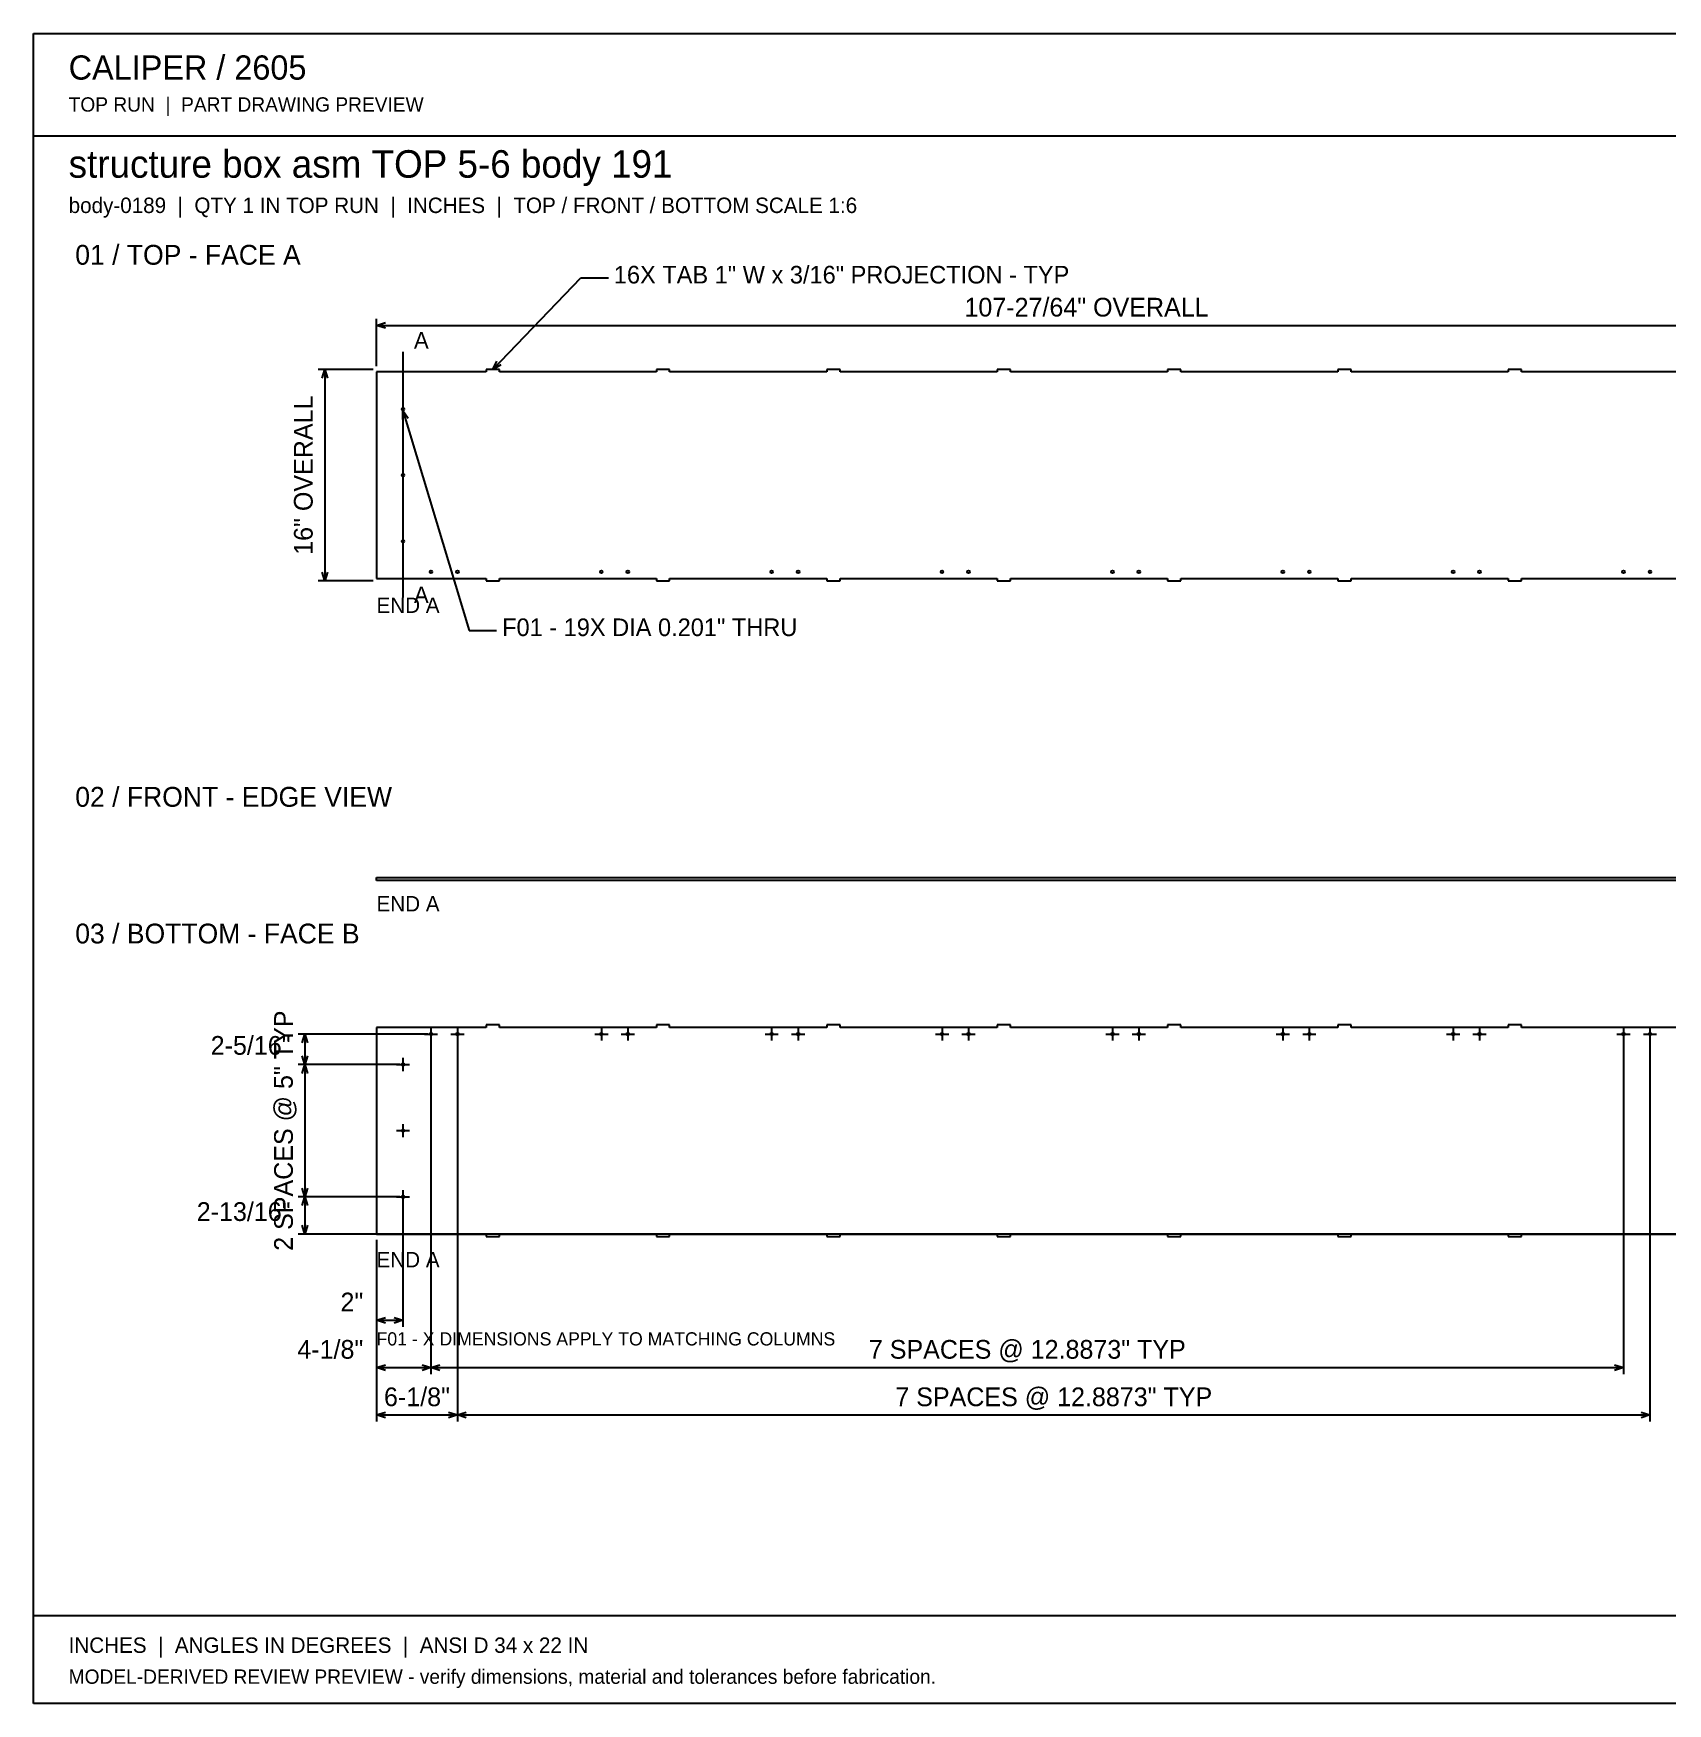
# Model space of a CAD drawing. Header units: inches. Extents: x 3 to 201, y 3 to 129.
# Drawn here: x 2.8 to 126.5, y 2.8 to 129.2 of the extents above; entities that cross this region are included whole.
import ezdxf
from ezdxf.enums import TextEntityAlignment as Align

# ---------------------------------------------------------------- set-up
doc = ezdxf.new("R2010")
doc.units = ezdxf.units.IN
doc.header["$MEASUREMENT"] = 0

msp = doc.modelspace()

# ---------------------------------------------------------------- linework, layer by layer
at = {"layer": 'ANNOTATION'}
for p, q in [((37.58, 103.75), (44.24, 110.67)), ((44.24, 110.67), (46.33, 110.67)), ((28.79, 104), (28.79, 107.58)), ((28.79, 107.08), (29.46, 107.29)), ((28.79, 107.08), (136.21, 107.08)), ((29.46, 106.88), (28.79, 107.08)), ((30.79, 105.08), (30.79, 86.5)), ((28.54, 103.75), (24.37, 103.75)), ((24.67, 103.08), (24.87, 103.75)), ((24.87, 103.75), (24.87, 87.75)), ((24.87, 103.75), (25.08, 103.08)), ((37.58, 103.75), (37.89, 104.37)), ((38.19, 104.09), (37.58, 103.75)), ((30.78, 99.95), (30.79, 100.65)), ((30.79, 100.65), (35.79, 84)), ((30.79, 100.65), (31.18, 100.07)), ((28.54, 87.75), (24.37, 87.75)), ((24.87, 87.75), (24.67, 88.42)), ((25.08, 88.42), (24.87, 87.75)), ((35.79, 84), (37.87, 84)), ((32.66, 53.48), (22.87, 53.48)), ((23.17, 52.81), (23.37, 53.48)), ((23.37, 53.48), (23.37, 51.17)), ((23.37, 53.48), (23.58, 52.81)), ((32.41, 53.48), (33.41, 53.48)), ((32.91, 53.98), (32.91, 52.98)), ((32.91, 53.23), (32.91, 27.75)), ((32.91, 53.23), (32.91, 27.75)), ((34.41, 53.48), (35.41, 53.48)), ((34.91, 53.98), (34.91, 52.98)), ((34.91, 53.23), (34.91, 24.17)), ((34.91, 53.23), (34.91, 24.17)), ((45.3, 53.48), (46.3, 53.48)), ((45.8, 53.98), (45.8, 52.98)), ((47.3, 53.48), (48.3, 53.48)), ((47.8, 53.98), (47.8, 52.98)), ((58.18, 53.48), (59.18, 53.48)), ((58.68, 53.98), (58.68, 52.98)), ((60.18, 53.48), (61.18, 53.48)), ((60.68, 53.98), (60.68, 52.98)), ((71.07, 53.48), (72.07, 53.48)), ((71.57, 53.98), (71.57, 52.98)), ((73.07, 53.48), (74.07, 53.48)), ((73.57, 53.98), (73.57, 52.98)), ((83.96, 53.48), (84.96, 53.48)), ((84.46, 53.98), (84.46, 52.98)), ((85.96, 53.48), (86.96, 53.48)), ((86.46, 53.98), (86.46, 52.98)), ((96.85, 53.48), (97.85, 53.48)), ((97.35, 53.98), (97.35, 52.98)), ((98.85, 53.48), (99.85, 53.48)), ((99.35, 53.98), (99.35, 52.98)), ((109.73, 53.48), (110.73, 53.48)), ((110.23, 53.98), (110.23, 52.98)), ((111.73, 53.48), (112.73, 53.48)), ((112.23, 53.98), (112.23, 52.98)), ((122.62, 53.48), (123.62, 53.48)), ((123.12, 53.98), (123.12, 52.98)), ((123.12, 53.23), (123.12, 27.75)), ((124.62, 53.48), (125.62, 53.48)), ((125.12, 53.98), (125.12, 52.98)), ((125.12, 53.23), (125.12, 24.17)), ((23.37, 51.17), (23.17, 51.83)), ((23.58, 51.83), (23.37, 51.17)), ((30.54, 51.17), (22.87, 51.17)), ((30.54, 51.17), (22.87, 51.17)), ((23.17, 50.5), (23.37, 51.17)), ((23.37, 51.17), (23.37, 41.17)), ((23.37, 51.17), (23.58, 50.5)), ((30.29, 51.17), (31.29, 51.17)), ((30.79, 51.67), (30.79, 50.67)), ((30.29, 46.17), (31.29, 46.17)), ((30.79, 46.67), (30.79, 45.67)), ((23.37, 41.17), (23.17, 41.83)), ((23.58, 41.83), (23.37, 41.17)), ((30.54, 41.17), (22.87, 41.17)), ((30.54, 41.17), (22.87, 41.17)), ((23.17, 40.5), (23.37, 41.17)), ((23.37, 41.17), (23.37, 38.35)), ((23.37, 41.17), (23.58, 40.5)), ((30.29, 41.17), (31.29, 41.17)), ((30.79, 41.67), (30.79, 40.67)), ((30.79, 40.92), (30.79, 31.33)), ((131.96, 38.35), (22.87, 38.35)), ((23.37, 38.35), (23.17, 39.02)), ((23.58, 39.02), (23.37, 38.35)), ((28.79, 37.92), (28.79, 31.33)), ((28.79, 37.92), (28.79, 27.75)), ((28.79, 37.92), (28.79, 24.17)), ((28.79, 31.83), (29.46, 32.04)), ((28.79, 31.83), (30.79, 31.83)), ((29.46, 31.62), (28.79, 31.83)), ((30.12, 32.04), (30.79, 31.83)), ((30.79, 31.83), (30.12, 31.62)), ((28.79, 28.25), (29.46, 28.46)), ((28.79, 28.25), (32.91, 28.25)), ((29.46, 28.04), (28.79, 28.25)), ((32.24, 28.46), (32.91, 28.25)), ((32.91, 28.25), (32.24, 28.04)), ((32.91, 28.25), (33.58, 28.46)), ((32.91, 28.25), (123.12, 28.25)), ((33.58, 28.04), (32.91, 28.25)), ((122.45, 28.46), (123.12, 28.25)), ((123.12, 28.25), (122.45, 28.04)), ((28.79, 24.67), (29.46, 24.87)), ((28.79, 24.67), (34.91, 24.67)), ((29.46, 24.46), (28.79, 24.67)), ((34.24, 24.87), (34.91, 24.67)), ((34.91, 24.67), (34.24, 24.46)), ((34.91, 24.67), (35.58, 24.87)), ((34.91, 24.67), (125.12, 24.67)), ((35.58, 24.46), (34.91, 24.67)), ((124.45, 24.87), (125.12, 24.67)), ((125.12, 24.67), (124.45, 24.46))]:
    msp.add_line(p, q, dxfattribs=at)
at = {"layer": 'OUTLINE'}
for p, q in [((2.83, 129.17), (201.17, 129.17)), ((2.83, 2.83), (2.83, 129.17)), ((2.83, 121.42), (201.17, 121.42)), ((38.08, 103.75), (37.08, 103.75)), ((37.08, 103.75), (37.08, 103.56)), ((38.08, 103.56), (38.08, 103.75)), ((50.96, 103.75), (49.96, 103.75)), ((49.96, 103.75), (49.96, 103.56)), ((50.96, 103.56), (50.96, 103.75)), ((63.85, 103.75), (62.85, 103.75)), ((62.85, 103.75), (62.85, 103.56)), ((63.85, 103.56), (63.85, 103.75)), ((76.74, 103.75), (75.74, 103.75)), ((75.74, 103.75), (75.74, 103.56)), ((76.74, 103.56), (76.74, 103.75)), ((89.63, 103.75), (88.63, 103.75)), ((88.63, 103.75), (88.63, 103.56)), ((89.63, 103.56), (89.63, 103.75)), ((102.51, 103.75), (101.51, 103.75)), ((101.51, 103.75), (101.51, 103.56)), ((102.51, 103.56), (102.51, 103.75)), ((115.4, 103.75), (114.4, 103.75)), ((114.4, 103.75), (114.4, 103.56)), ((115.4, 103.56), (115.4, 103.75)), ((37.08, 103.56), (28.79, 103.56)), ((28.79, 103.56), (28.79, 87.94)), ((49.96, 103.56), (38.08, 103.56)), ((62.85, 103.56), (50.96, 103.56)), ((75.74, 103.56), (63.85, 103.56)), ((88.63, 103.56), (76.74, 103.56)), ((101.51, 103.56), (89.63, 103.56)), ((114.4, 103.56), (102.51, 103.56)), ((127.29, 103.56), (115.4, 103.56)), ((28.79, 87.94), (37.08, 87.94)), ((37.08, 87.94), (37.08, 87.75)), ((37.08, 87.75), (38.08, 87.75)), ((38.08, 87.75), (38.08, 87.94)), ((38.08, 87.94), (49.96, 87.94)), ((49.96, 87.94), (49.96, 87.75)), ((49.96, 87.75), (50.96, 87.75)), ((50.96, 87.75), (50.96, 87.94)), ((50.96, 87.94), (62.85, 87.94)), ((62.85, 87.94), (62.85, 87.75)), ((62.85, 87.75), (63.85, 87.75)), ((63.85, 87.75), (63.85, 87.94)), ((63.85, 87.94), (75.74, 87.94)), ((75.74, 87.94), (75.74, 87.75)), ((75.74, 87.75), (76.74, 87.75)), ((76.74, 87.75), (76.74, 87.94)), ((76.74, 87.94), (88.63, 87.94)), ((88.63, 87.94), (88.63, 87.75)), ((88.63, 87.75), (89.63, 87.75)), ((89.63, 87.75), (89.63, 87.94)), ((89.63, 87.94), (101.51, 87.94)), ((101.51, 87.94), (101.51, 87.75)), ((101.51, 87.75), (102.51, 87.75)), ((102.51, 87.75), (102.51, 87.94)), ((102.51, 87.94), (114.4, 87.94)), ((114.4, 87.94), (114.4, 87.75)), ((114.4, 87.75), (115.4, 87.75)), ((115.4, 87.75), (115.4, 87.94)), ((115.4, 87.94), (127.29, 87.94)), ((28.79, 65.33), (136.14, 65.33)), ((28.79, 65.08), (28.79, 65.33)), ((136.21, 65.08), (28.79, 65.08)), ((37.08, 53.98), (28.79, 53.98)), ((28.79, 53.98), (28.79, 38.35)), ((38.08, 54.17), (37.08, 54.17)), ((37.08, 54.17), (37.08, 53.98)), ((38.08, 53.98), (38.08, 54.17)), ((49.96, 53.98), (38.08, 53.98)), ((50.96, 54.17), (49.96, 54.17)), ((49.96, 54.17), (49.96, 53.98)), ((50.96, 53.98), (50.96, 54.17)), ((62.85, 53.98), (50.96, 53.98)), ((63.85, 54.17), (62.85, 54.17)), ((62.85, 54.17), (62.85, 53.98)), ((63.85, 53.98), (63.85, 54.17)), ((75.74, 53.98), (63.85, 53.98)), ((76.74, 54.17), (75.74, 54.17)), ((75.74, 54.17), (75.74, 53.98)), ((76.74, 53.98), (76.74, 54.17)), ((88.63, 53.98), (76.74, 53.98)), ((89.63, 54.17), (88.63, 54.17)), ((88.63, 54.17), (88.63, 53.98)), ((89.63, 53.98), (89.63, 54.17)), ((101.51, 53.98), (89.63, 53.98)), ((102.51, 54.17), (101.51, 54.17)), ((101.51, 54.17), (101.51, 53.98)), ((102.51, 53.98), (102.51, 54.17)), ((114.4, 53.98), (102.51, 53.98)), ((115.4, 54.17), (114.4, 54.17)), ((114.4, 54.17), (114.4, 53.98)), ((115.4, 53.98), (115.4, 54.17)), ((127.29, 53.98), (115.4, 53.98)), ((28.79, 38.35), (37.08, 38.35)), ((37.08, 38.35), (37.08, 38.17)), ((37.08, 38.17), (38.08, 38.17)), ((38.08, 38.17), (38.08, 38.35)), ((38.08, 38.35), (49.96, 38.35)), ((49.96, 38.35), (49.96, 38.17)), ((49.96, 38.17), (50.96, 38.17)), ((50.96, 38.17), (50.96, 38.35)), ((50.96, 38.35), (62.85, 38.35)), ((62.85, 38.35), (62.85, 38.17)), ((62.85, 38.17), (63.85, 38.17)), ((63.85, 38.17), (63.85, 38.35)), ((63.85, 38.35), (75.74, 38.35)), ((75.74, 38.35), (75.74, 38.17)), ((75.74, 38.17), (76.74, 38.17)), ((76.74, 38.17), (76.74, 38.35)), ((76.74, 38.35), (88.63, 38.35)), ((88.63, 38.35), (88.63, 38.17)), ((88.63, 38.17), (89.63, 38.17)), ((89.63, 38.17), (89.63, 38.35)), ((89.63, 38.35), (101.51, 38.35)), ((101.51, 38.35), (101.51, 38.17)), ((101.51, 38.17), (102.51, 38.17)), ((102.51, 38.17), (102.51, 38.35)), ((102.51, 38.35), (114.4, 38.35)), ((114.4, 38.35), (114.4, 38.17)), ((114.4, 38.17), (115.4, 38.17)), ((115.4, 38.17), (115.4, 38.35)), ((115.4, 38.35), (127.29, 38.35)), ((2.83, 9.5), (201.17, 9.5)), ((201.17, 2.83), (2.83, 2.83))]:
    msp.add_line(p, q, dxfattribs=at)
for centre in [(30.79, 100.75), (30.79, 95.75), (30.79, 90.75), (32.91, 88.44), (34.91, 88.44), (45.8, 88.44), (47.8, 88.44), (58.68, 88.44), (60.68, 88.44), (71.57, 88.44), (73.57, 88.44), (84.46, 88.44), (86.46, 88.44), (97.35, 88.44), (99.35, 88.44), (110.23, 88.44), (112.23, 88.44), (123.12, 88.44), (125.12, 88.44), (32.91, 53.48), (34.91, 53.48), (45.8, 53.48), (47.8, 53.48), (58.68, 53.48), (60.68, 53.48), (71.57, 53.48), (73.57, 53.48), (84.46, 53.48), (86.46, 53.48), (97.35, 53.48), (99.35, 53.48), (110.23, 53.48), (112.23, 53.48), (123.12, 53.48), (125.12, 53.48), (30.79, 51.17), (30.79, 46.17), (30.79, 41.17)]:
    msp.add_circle(centre, 0.1, dxfattribs=at)

# ---------------------------------------------------------------- texts
at = {"layer": 'ANNOTATION'}
for s, height, p in [('CALIPER / 2605', 1.8333, (5.5, 125.67)), ('TOP RUN  |  PART DRAWING PREVIEW', 1.0833, (5.5, 123.25)), ('structure box asm TOP 5-6 body 191', 2.0833, (5.5, 118.25)), ('body-0189  |  QTY 1 IN TOP RUN  |  INCHES  |  TOP / FRONT / BOTTOM SCALE 1:6', 1.1667, (5.5, 115.58)), ('01 / TOP - FACE A', 1.5, (6, 111.67)), ('16X TAB 1" W x 3/16" PROJECTION - TYP', 1.3333, (46.74, 110.25)), ('A', 1.25, (31.62, 105.33)), ('A', 1.25, (31.62, 86.08)), ('END A', 1.167, (28.79, 85.33)), ('F01 - 19X DIA 0.201" THRU', 1.3333, (38.29, 83.58)), ('02 / FRONT - EDGE VIEW', 1.5, (6, 70.67)), ('END A', 1.167, (28.79, 62.75)), ('03 / BOTTOM - FACE B', 1.5, (6, 60.33)), ('END A', 1.167, (28.79, 35.83)), ('F01 - X DIMENSIONS APPLY TO MATCHING COLUMNS', 1, (28.79, 29.92)), ('INCHES  |  ANGLES IN DEGREES  |  ANSI D 34 x 22 IN', 1.1667, (5.5, 6.67)), ('MODEL-DERIVED REVIEW PREVIEW - verify dimensions, material and tolerances before fabrication.', 1.0833, (5.5, 4.33))]:
    msp.add_text(s, height=height, dxfattribs=at).set_placement(p)
for s, height, p in [('107-27/64" OVERALL', 1.4167, (82.5, 107.75)), ('7 SPACES @ 12.8873" TYP', 1.4167, (78.02, 28.92)), ('6-1/8"', 1.417, (31.85, 25.33)), ('7 SPACES @ 12.8873" TYP', 1.4167, (80.02, 25.33))]:
    msp.add_text(s, height=height, dxfattribs=at).set_placement(p, align=Align.CENTER)
for s, p in [('16" OVERALL', (23.96, 95.75)), ('2 SPACES @ 5" TYP', (22.46, 46.17))]:
    msp.add_text(s, height=1.4167, rotation=90, dxfattribs=at).set_placement(p, align=Align.CENTER)
for s, p in [('2-5/16"', (22.29, 51.91)), ('2-13/16"', (22.29, 39.34)), ('2"', (27.79, 32.5)), ('4-1/8"', (27.79, 28.92))]:
    msp.add_text(s, height=1.417, dxfattribs=at).set_placement(p, align=Align.RIGHT)

doc.saveas('drawing.dxf')
